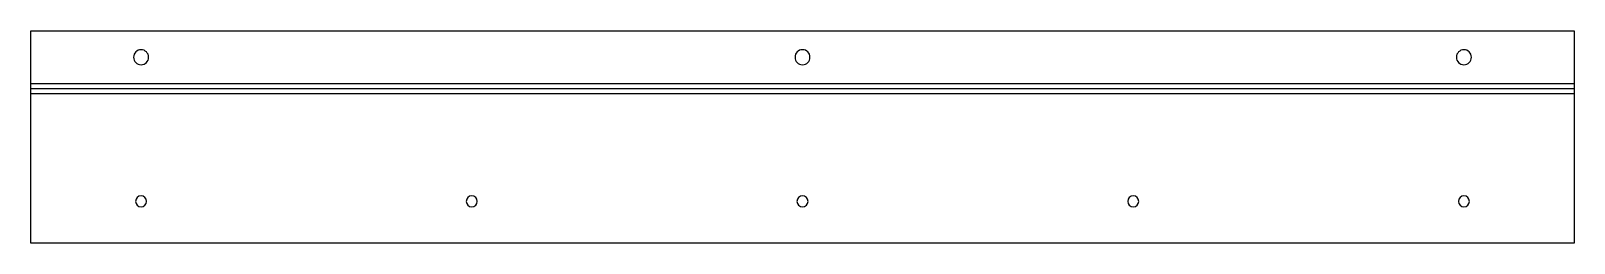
# Model space of a CAD drawing. Header units: millimetres. Extents: x 0 to 350, y 0 to 48.
import ezdxf

# ---------------------------------------------------------------- set-up
doc = ezdxf.new("R2010")
doc.units = ezdxf.units.MM

msp = doc.modelspace()

# ---------------------------------------------------------------- linework, layer by layer
at = {"layer": 'BEND'}
msp.add_line((0, 35.13), (350, 35.13), dxfattribs=at)
at = {"layer": 'BEND_EXTENT'}
for p, q in [((0, 36.26), (350, 36.26)), ((0, 34), (350, 34))]:
    msp.add_line(p, q, dxfattribs=at)
at = {"layer": 'INTERIOR_PROFILES', "extrusion": (0, 0, -1)}
for centre, radius in [((-25, 42.26), 1.7), ((-175, 42.26), 1.7), ((-325, 42.26), 1.7), ((-25, 9.5), 1.25), ((-100, 9.5), 1.25), ((-175, 9.5), 1.25), ((-250, 9.5), 1.25), ((-325, 9.5), 1.25)]:
    msp.add_circle(centre, radius, dxfattribs=at)
at = {"layer": 'OUTER_PROFILES'}
msp.add_lwpolyline([(0, 0), (0, 48.26), (350, 48.26), (350, 0)], close=True, dxfattribs=at)

doc.saveas('drawing.dxf')
